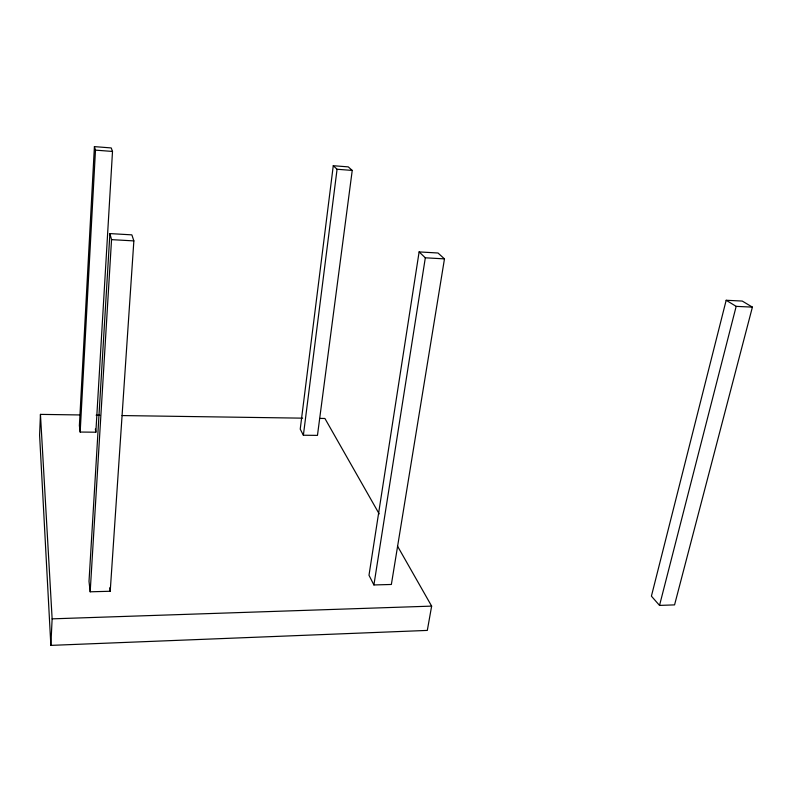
<?xml version="1.0" encoding="UTF-8"?>
<svg xmlns="http://www.w3.org/2000/svg" width="792" height="792" viewBox="0 0 792 792"><rect width="100%" height="100%" fill="white"/><g stroke="black" fill="none" stroke-linecap="round" stroke-linejoin="round"><path stroke-width="1.19" d="M80.032 414.949L40.451 414.384L39.6 435.154L50.856 645.381L427.314 630.412L431.64 606.118L397.485 546.074M50.856 645.381L52.133 618.849L40.451 414.384M94.416 146.619L79.378 425.65L80.17 432.046L95.842 432.204L112.504 151.45L111.246 147.936L94.416 146.619L95.476 150.133L80.17 432.046M109.89 233.59L89.011 581.328L90.179 591.802L110.217 591.258L133.858 240.897L131.868 234.858L109.89 233.59L111.543 239.639L90.179 591.802M333.274 165.716L300.227 429.135L303.376 435.234L317.463 435.382L352.232 170.429L348.282 166.884L333.274 165.716L337.065 169.26L352.232 170.429M303.376 435.234L337.065 169.26M419.117 251.915L368.993 575.249L373.903 584.951L391.367 584.466L444.47 258.875L438.006 253.004L419.117 251.915L425.324 257.806L444.47 258.875M373.903 584.951L425.324 257.806M726.175 300.267L651.41 596.148L659.528 605.415L674.566 604.88L752.4 307.128L742.233 301.059L726.175 300.267L736.174 306.365L752.4 307.128M659.528 605.415L736.174 306.365M52.133 618.849L431.64 606.118M96.109 415.186L99.822 415.236M122.087 415.562L302.653 418.156M319.968 418.404L324.918 418.473L379.19 513.909M111.543 239.639L133.858 240.897M95.476 150.133L112.504 151.45M95.357 429.026L95.842 432.204M109.732 587.783L110.217 591.258"/></g></svg>
